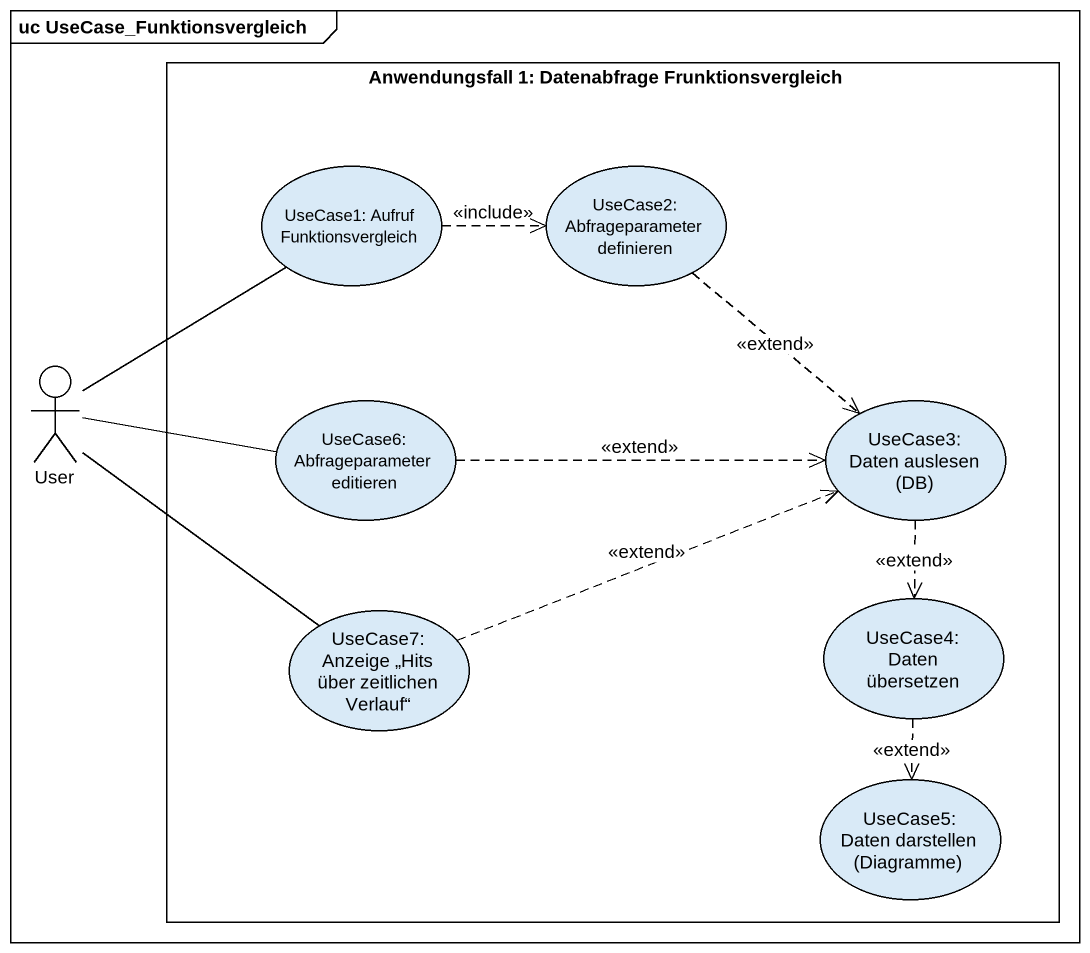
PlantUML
@startuml
mainframe uc UseCase_Funktionsvergleich
rectangle "Anwendungsfall 1: Datenabfrage Frunktionsvergleich" as Anwendungsfall_1 {
  usecase "UseCase1: Aufruf Funktionsvergleich" as UseCase1_Aufruf
  usecase "UseCase2: Abfrageparameter definieren" as UseCase2_Abfrageparameter
  usecase "UseCase6: Abfrageparameter editieren" as UseCase6_Abfrageparameter
  usecase "UseCase3: Daten auslesen (DB)" as UseCase3_Daten_auslesen_DB
  usecase "UseCase7: Anzeige „Hits über zeitlichen Verlauf“" as UseCase7_Anzeige_Hits_über
  usecase "UseCase4: Daten übersetzen" as UseCase4_Daten_übersetzen
  usecase "UseCase5: Daten darstellen (Diagramme)" as UseCase5_Daten_darstellen
}
actor User
UseCase1_Aufruf .right.> UseCase2_Abfrageparameter : <<include>>
UseCase2_Abfrageparameter ..> UseCase3_Daten_auslesen_DB : <<extend>>
User -up- UseCase1_Aufruf
User -right- UseCase6_Abfrageparameter
User -- UseCase7_Anzeige_Hits_über
UseCase6_Abfrageparameter .right.> UseCase3_Daten_auslesen_DB : <<extend>>
UseCase3_Daten_auslesen_DB ..> UseCase4_Daten_übersetzen : <<extend>>
UseCase7_Anzeige_Hits_über .right.> UseCase3_Daten_auslesen_DB : <<extend>>
UseCase4_Daten_übersetzen ..> UseCase5_Daten_darstellen : <<extend>>
@enduml
